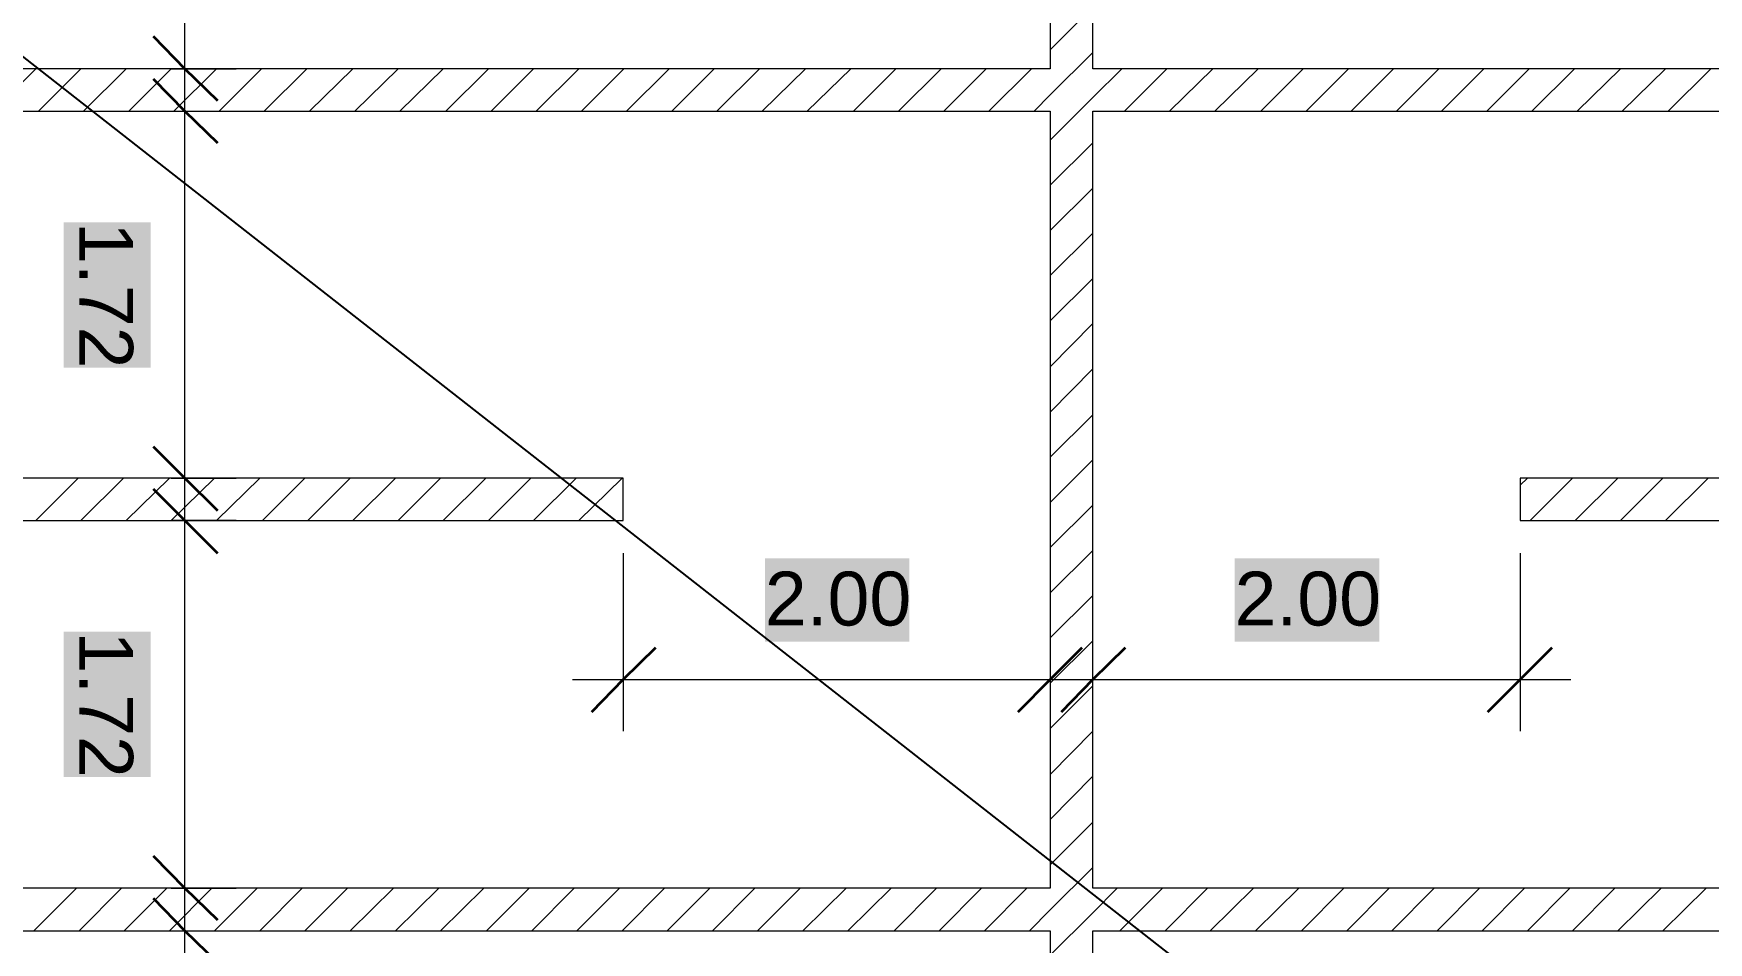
# Model space of a CAD drawing. Extents: x -187 to 52, y -9 to 65.
# Drawn here: x -170.28 to -162.44, y 44.15 to 48.4 of the extents above; entities that cross this region are included whole.
import ezdxf

# ---------------------------------------------------------------- set-up
doc = ezdxf.new("R2010")
doc.units = 0
doc.header["$MEASUREMENT"] = 0
for name, color, linetype in [('Cotas', 1, 'Continuous'), ('PDF4_Geometría', 7, 'Continuous'), ('PDF4_Texto', 7, 'Continuous')]:
    doc.layers.add(name, color=color, linetype=linetype)
doc.layers.add('PDF4_Rellenos sólidos', color=7, linetype='Continuous', true_color=0xffffff)
doc.styles.add('PDF Arial', font='arial.ttf')

msp = doc.modelspace()

# ---------------------------------------------------------------- hatches: boundary and pattern name
at = {"layer": 'PDF4_Rellenos sólidos', "transparency": 33554559}
for points in [[(-170.1379, 47.5166), (-170.1379, 46.8357), (-169.7319, 46.8357), (-169.7319, 47.5166)], [(-166.8562, 45.9434), (-166.8562, 45.5543), (-166.1795, 45.5543), (-166.1795, 45.9434)], [(-164.657, 45.9434), (-164.657, 45.5543), (-163.9804, 45.5543), (-163.9804, 45.9434)], [(-170.1379, 45.6008), (-170.1379, 44.9199), (-169.7319, 44.9199), (-169.7319, 45.6008)]]:
    msp.add_hatch(color=256, dxfattribs=at).paths.add_polyline_path(points)

# ---------------------------------------------------------------- linework, layer by layer
at = {"layer": 'Cotas'}
msp.add_line((-187.3441, 61.606), (-110.638, 1.5814), dxfattribs=at)
at = {"layer": 'PDF4_Geometría', "lineweight": 20}
msp.add_lwpolyline([(-175.9106, 42.2852), (-167.5201, 42.2852), (-167.5201, 42.484), (-175.9106, 42.484), (-175.9106, 46.121), (-167.5201, 46.121), (-167.5201, 46.3197), (-175.9106, 46.3197), (-175.9106, 50.257), (-176.2109, 50.257), (-176.2109, 29.1793), (-175.9106, 29.1793), (-175.9106, 29.4753), (-175.9106, 34.6137), (-167.5201, 34.6137), (-167.5201, 34.8124), (-175.9106, 34.8124), (-175.9106, 38.4494), (-167.5201, 38.4494), (-167.5201, 38.6482), (-175.9106, 38.6482)], close=True, dxfattribs=at)
for points in [[(-165.321, 40.564), (-165.321, 44.201), (-157.18, 44.201), (-157.18, 44.3997), (-165.321, 44.3997), (-165.321, 48.0368), (-157.18, 48.0368), (-157.18, 48.2355), (-165.321, 48.2355), (-165.321, 49.9568), (-164.6232, 49.9568), (-164.6232, 50.257), (-166.1203, 50.257), (-166.1203, 49.9568), (-165.5198, 49.9568), (-165.5198, 48.2355), (-173.9103, 48.2355), (-173.9103, 48.0368)], [(-165.5198, 48.0368), (-165.5198, 44.3997), (-173.9103, 44.3997), (-173.9103, 44.201), (-165.5198, 44.201), (-165.5198, 40.564)], [(-173.9103, 48.0368), (-165.5198, 48.0368)], [(-155.1797, 46.3197), (-163.3206, 46.3197), (-163.3206, 46.121), (-155.1797, 46.121)]]:
    msp.add_lwpolyline(points, dxfattribs=at)
at = {"layer": 'PDF4_Geometría', "lineweight": 9}
for points in [[(-169.5712, 47.9987), (-169.5712, 50.1936)], [(-165.5198, 48.3243), (-165.321, 48.5231)], [(-165.5959, 48.0368), (-165.5198, 48.1129), (-165.321, 48.3116)], [(-170.4678, 48.0368), (-170.269, 48.2355)], [(-170.2563, 48.0368), (-170.0576, 48.2355)], [(-170.0449, 48.0368), (-169.8461, 48.2355)], [(-169.8334, 48.0368), (-169.6347, 48.2355), (-169.5712, 48.2355), (-169.3302, 48.2355)], [(-169.622, 48.0368), (-169.4232, 48.2355)], [(-169.5712, 46.0787), (-169.5712, 48.2778)], [(-169.4105, 48.0368), (-169.2117, 48.2355)], [(-169.1991, 48.0368), (-169.0003, 48.2355)], [(-168.9876, 48.0368), (-168.7846, 48.2355)], [(-168.7762, 48.0368), (-168.5732, 48.2355)], [(-168.5647, 48.0368), (-168.3617, 48.2355)], [(-168.349, 48.0368), (-168.1502, 48.2355)], [(-168.1376, 48.0368), (-167.9388, 48.2355)], [(-167.9261, 48.0368), (-167.7273, 48.2355)], [(-167.7147, 48.0368), (-167.5159, 48.2355)], [(-167.5032, 48.0368), (-167.3044, 48.2355)], [(-167.2917, 48.0368), (-167.093, 48.2355)], [(-167.0803, 48.0368), (-166.8815, 48.2355)], [(-166.8688, 48.0368), (-166.6658, 48.2355)], [(-166.6574, 48.0368), (-166.4544, 48.2355)], [(-166.4417, 48.0368), (-166.2429, 48.2355)], [(-166.2302, 48.0368), (-166.0315, 48.2355)], [(-166.0188, 48.0368), (-165.82, 48.2355)], [(-165.8073, 48.0368), (-165.6086, 48.2355)], [(-165.5198, 47.9014), (-165.321, 48.1002), (-165.1857, 48.2355)], [(-165.173, 48.0368), (-164.9742, 48.2355)], [(-164.9615, 48.0368), (-164.7585, 48.2355)], [(-164.7501, 48.0368), (-164.5471, 48.2355)], [(-164.5344, 48.0368), (-164.3356, 48.2355)], [(-164.3229, 48.0368), (-164.1242, 48.2355)], [(-164.1115, 48.0368), (-163.9127, 48.2355)], [(-163.9, 48.0368), (-163.7013, 48.2355)], [(-163.6886, 48.0368), (-163.4898, 48.2355)], [(-163.4771, 48.0368), (-163.2783, 48.2355)], [(-163.2657, 48.0368), (-163.0669, 48.2355)], [(-163.0542, 48.0368), (-162.8512, 48.2355)], [(-162.8428, 48.0368), (-162.6398, 48.2355)], [(-162.6271, 48.0368), (-162.4283, 48.2355)], [(-169.6347, 48.0368), (-169.5712, 48.0368), (-169.3302, 48.0368)], [(-165.5198, 47.69), (-165.321, 47.8887)], [(-165.5198, 47.4785), (-165.321, 47.6773)], [(-165.5198, 47.2671), (-165.321, 47.4658)], [(-165.5198, 47.0556), (-165.321, 47.2544)], [(-165.5198, 46.8399), (-165.321, 47.0429)], [(-165.5198, 46.6285), (-165.321, 46.8315)], [(-165.5198, 46.417), (-165.321, 46.6158)], [(-169.5712, 44.1629), (-169.5712, 46.3578)], [(-165.5198, 46.2056), (-165.321, 46.4043)], [(-170.269, 46.121), (-170.0703, 46.3197)], [(-170.0576, 46.121), (-169.8588, 46.3197)], [(-169.8461, 46.121), (-169.6431, 46.3197)], [(-169.3302, 46.121), (-169.5712, 46.121), (-169.6347, 46.121), (-169.4317, 46.3197)], [(-169.6347, 46.3197), (-169.5712, 46.3197), (-169.3302, 46.3197)], [(-169.4232, 46.121), (-169.2202, 46.3197)], [(-169.2075, 46.121), (-169.0088, 46.3197)], [(-168.9961, 46.121), (-168.7973, 46.3197)], [(-168.7846, 46.121), (-168.5858, 46.3197)], [(-168.5732, 46.121), (-168.3744, 46.3197)], [(-168.3617, 46.121), (-168.1629, 46.3197)], [(-168.1502, 46.121), (-167.9515, 46.3197)], [(-167.9388, 46.121), (-167.74, 46.3197)], [(-167.7273, 46.121), (-167.5243, 46.3197)], [(-163.3206, 46.2859), (-163.2868, 46.3197)], [(-163.2741, 46.121), (-163.0754, 46.3197)], [(-163.0627, 46.121), (-162.8639, 46.3197)], [(-162.8512, 46.121), (-162.6524, 46.3197)], [(-162.6398, 46.121), (-162.441, 46.3197)], [(-165.5198, 45.9941), (-165.321, 46.1929)], [(-167.5201, 45.9687), (-167.5201, 45.3767), (-167.5201, 45.1356)], [(-165.5198, 45.7827), (-165.321, 45.9814)], [(-163.3206, 45.9687), (-163.3206, 45.3767), (-163.3206, 45.1356)], [(-165.5198, 45.5712), (-165.321, 45.77)], [(-165.5198, 45.3597), (-165.321, 45.5585)], [(-165.5198, 44.9326), (-165.321, 45.1356), (-165.321, 45.3767), (-165.321, 45.4359)], [(-165.5198, 45.4359), (-165.5198, 45.3767), (-165.5198, 45.1356)], [(-167.7569, 45.3767), (-165.2787, 45.3767)], [(-165.5621, 45.3767), (-163.0838, 45.3767)], [(-165.5198, 45.1483), (-165.321, 45.3471)], [(-165.5198, 44.7212), (-165.321, 44.9241)], [(-165.5198, 44.5097), (-165.321, 44.7085)], [(-165.617, 44.201), (-165.5198, 44.2982), (-165.321, 44.497)], [(-170.2775, 44.201), (-170.0787, 44.3997)], [(-170.066, 44.201), (-169.8673, 44.3997)], [(-169.8546, 44.201), (-169.6558, 44.3997)], [(-169.6431, 44.201), (-169.4443, 44.3997)], [(-169.6347, 44.3997), (-169.5712, 44.3997), (-169.3302, 44.3997)], [(-169.5712, 42.2429), (-169.5712, 44.442)], [(-169.4317, 44.201), (-169.2329, 44.3997)], [(-169.2202, 44.201), (-169.0214, 44.3997)], [(-169.0088, 44.201), (-168.81, 44.3997)], [(-168.7973, 44.201), (-168.5943, 44.3997)], [(-168.5858, 44.201), (-168.3828, 44.3997)], [(-168.3744, 44.201), (-168.1714, 44.3997)], [(-168.1587, 44.201), (-167.9599, 44.3997)], [(-167.9473, 44.201), (-167.7485, 44.3997)], [(-167.7358, 44.201), (-167.537, 44.3997)], [(-167.5243, 44.201), (-167.3256, 44.3997)], [(-167.3129, 44.201), (-167.1141, 44.3997)], [(-167.1014, 44.201), (-166.9027, 44.3997)], [(-166.89, 44.201), (-166.6912, 44.3997)], [(-166.6785, 44.201), (-166.4755, 44.3997)], [(-166.4671, 44.201), (-166.2641, 44.3997)], [(-166.2514, 44.201), (-166.0526, 44.3997)], [(-166.0399, 44.201), (-165.8412, 44.3997)], [(-165.8285, 44.201), (-165.6297, 44.3997)], [(-165.5198, 44.0868), (-165.321, 44.2856), (-165.2068, 44.3997)], [(-165.1941, 44.201), (-164.9954, 44.3997)], [(-164.9827, 44.201), (-164.7839, 44.3997)], [(-164.7712, 44.201), (-164.5682, 44.3997)], [(-164.5598, 44.201), (-164.3568, 44.3997)], [(-164.3441, 44.201), (-164.1453, 44.3997)], [(-164.1326, 44.201), (-163.9339, 44.3997)], [(-163.9212, 44.201), (-163.7224, 44.3997)], [(-163.7097, 44.201), (-163.5109, 44.3997)], [(-163.4983, 44.201), (-163.2995, 44.3997)], [(-163.2868, 44.201), (-163.088, 44.3997)], [(-163.0754, 44.201), (-162.8766, 44.3997)], [(-162.8639, 44.201), (-162.6609, 44.3997)], [(-162.6524, 44.201), (-162.4494, 44.3997)], [(-169.6347, 44.201), (-169.5712, 44.201), (-169.3302, 44.201)]]:
    msp.add_lwpolyline(points, dxfattribs=at)
at = {"layer": 'PDF4_Geometría', "lineweight": 35}
for points in [[(-169.7192, 48.3878), (-169.5712, 48.2355), (-169.419, 48.0875)], [(-169.7192, 48.189), (-169.5712, 48.0368), (-169.419, 47.8887)], [(-169.7192, 46.4678), (-169.5712, 46.3197), (-169.419, 46.1675)], [(-169.7192, 46.269), (-169.5712, 46.121), (-169.419, 45.9687)], [(-167.3679, 45.5247), (-167.5201, 45.3767), (-167.6681, 45.2244)], [(-165.3717, 45.5247), (-165.5198, 45.3767), (-165.672, 45.2244)], [(-165.1687, 45.5247), (-165.321, 45.3767), (-165.469, 45.2244)], [(-163.1726, 45.5247), (-163.3206, 45.3767), (-163.4729, 45.2244)], [(-169.7192, 44.552), (-169.5712, 44.3997), (-169.419, 44.2517)], [(-169.7192, 44.3532), (-169.5712, 44.201), (-169.419, 44.053)]]:
    msp.add_lwpolyline(points, dxfattribs=at)

# ---------------------------------------------------------------- texts
at = {"layer": 'PDF4_Texto', "char_height": 0.25199, "attachment_point": 7, "rotation": 270, "style": 'PDF Arial'}
for insert in [(-170.0653, 47.5178), (-170.0653, 45.602)]:
    msp.add_mtext('1.72', dxfattribs=dict(at, insert=insert))
at = {"layer": 'PDF4_Texto', "char_height": 0.25199, "attachment_point": 7, "style": 'PDF Arial'}
for insert in [(-166.8561, 45.6261), (-164.657, 45.6261)]:
    msp.add_mtext('2.00', dxfattribs=dict(at, insert=insert))

doc.saveas('drawing.dxf')
